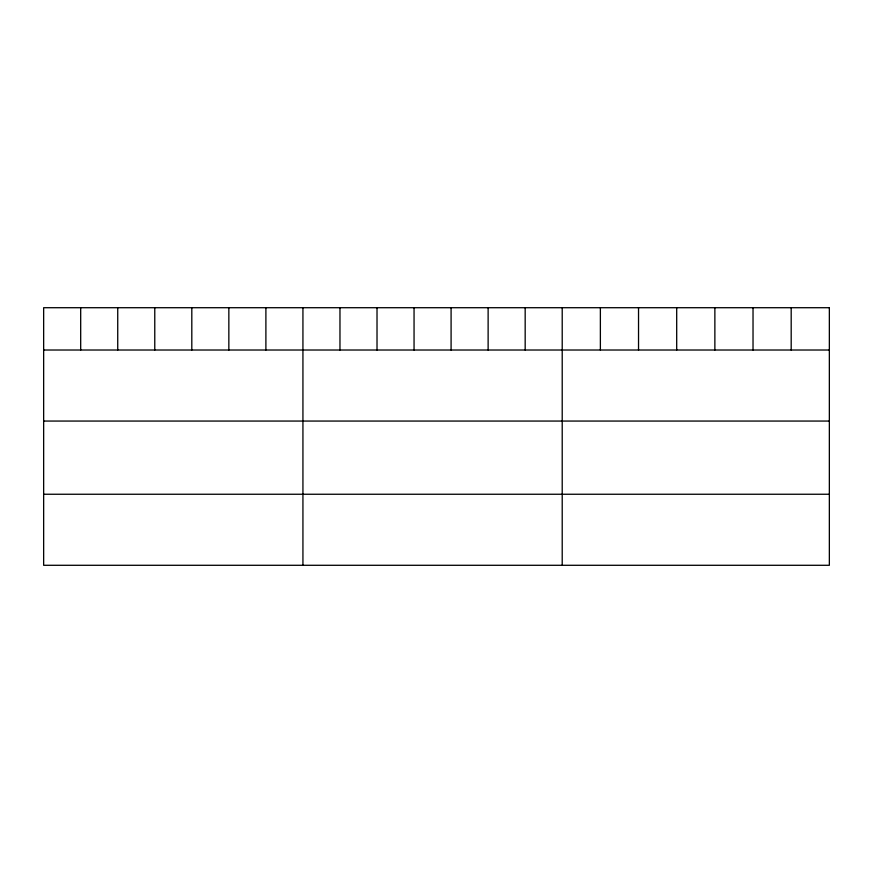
<?xml version="1.0" encoding="UTF-8"?>
<svg xmlns="http://www.w3.org/2000/svg" width="873" height="873" viewBox="0 0 873 873"><rect width="100%" height="100%" fill="white"/><g stroke="black" fill="none" stroke-linecap="round" stroke-linejoin="round"><path stroke-width="1.31" d="M43.65 350.018L829.35 350.018M43.65 421.059L829.35 421.059M43.65 494.249L829.35 494.249M791.189 307.711L791.189 350.018M753.028 307.711L753.028 350.018M714.867 307.711L714.867 350.018M676.695 307.711L676.695 350.018M638.534 307.711L638.534 350.018M600.373 307.711L600.373 350.018M562.212 307.711L562.212 565.289M525.175 307.711L525.175 350.018M488.127 307.711L488.127 350.018M451.09 307.711L451.09 350.018M414.053 307.711L414.053 350.018M377.016 307.711L377.016 350.018M339.968 307.711L339.968 350.018M302.931 307.711L302.931 565.289M265.894 307.711L265.894 350.018M228.846 307.711L228.846 350.018M191.809 307.711L191.809 350.018M154.772 307.711L154.772 350.018M117.735 307.711L117.735 350.018M80.687 307.711L80.687 350.018M829.35 307.711L43.65 307.711L43.65 565.289L829.35 565.289L829.35 307.711"/></g></svg>
